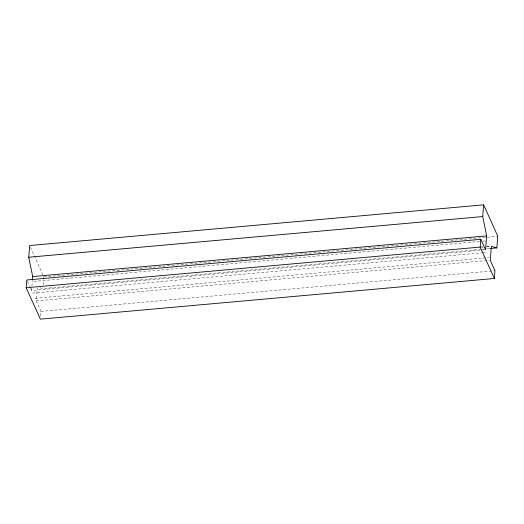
<?xml version="1.0" encoding="UTF-8"?>
<svg xmlns="http://www.w3.org/2000/svg" width="524" height="524" viewBox="0 0 524 524"><rect width="100%" height="100%" fill="white"/><g stroke="black" fill="none" stroke-linecap="round" stroke-linejoin="round"><path stroke-width="0.39" stroke-dasharray="2.62 1.97" d="M479.82 250.289L31.558 290.453L32.383 280.419M40.61 316.051L40.996 311.394L36.274 300.927L37.348 287.892M43.191 284.689L43.577 280.032M43.636 279.253L43.833 276.921L29.999 246.247M43.833 276.921L497.8 236.245M33.693 281.421L479.512 241.472M482.774 241.178L485.217 240.961M481.058 246.83L482.683 246.68M486.763 246.319L490.019 246.025M481.602 247.276L483.233 247.132M486.495 246.837L490.569 246.47M481.36 249.286L42.87 288.573L38.973 287.506M482.172 249.208L483.803 249.064M487.065 248.769L490.32 248.481M483.082 249.994L485.525 249.778M32.737 293.073L481.818 252.83M482.63 252.758L486.711 252.391M35.095 298.307L489.069 257.625M36.274 300.927L489.429 260.317M40.996 311.394L494.964 270.712M27.471 281.381L30.3 287.663M30.615 288.364L31.558 290.453"/><path stroke-width="0.79" d="M32.449 279.646L32.698 276.561L28.741 257.238L29.671 245.52L483.645 204.838L497.8 236.245L496.844 247.898L490.32 248.481M496.844 247.898L491.388 246.398L490.248 260.245L494.964 270.712L494.329 278.48L40.355 319.162L26.2 287.755L26.842 279.986L480.809 239.311L485.525 249.778L486.672 235.879L482.715 216.556L483.645 204.838M494.329 278.48L480.167 247.079L480.809 239.311M28.741 257.238L482.715 216.556M32.698 276.561L486.672 235.879M26.2 287.755L480.167 247.079"/></g></svg>
